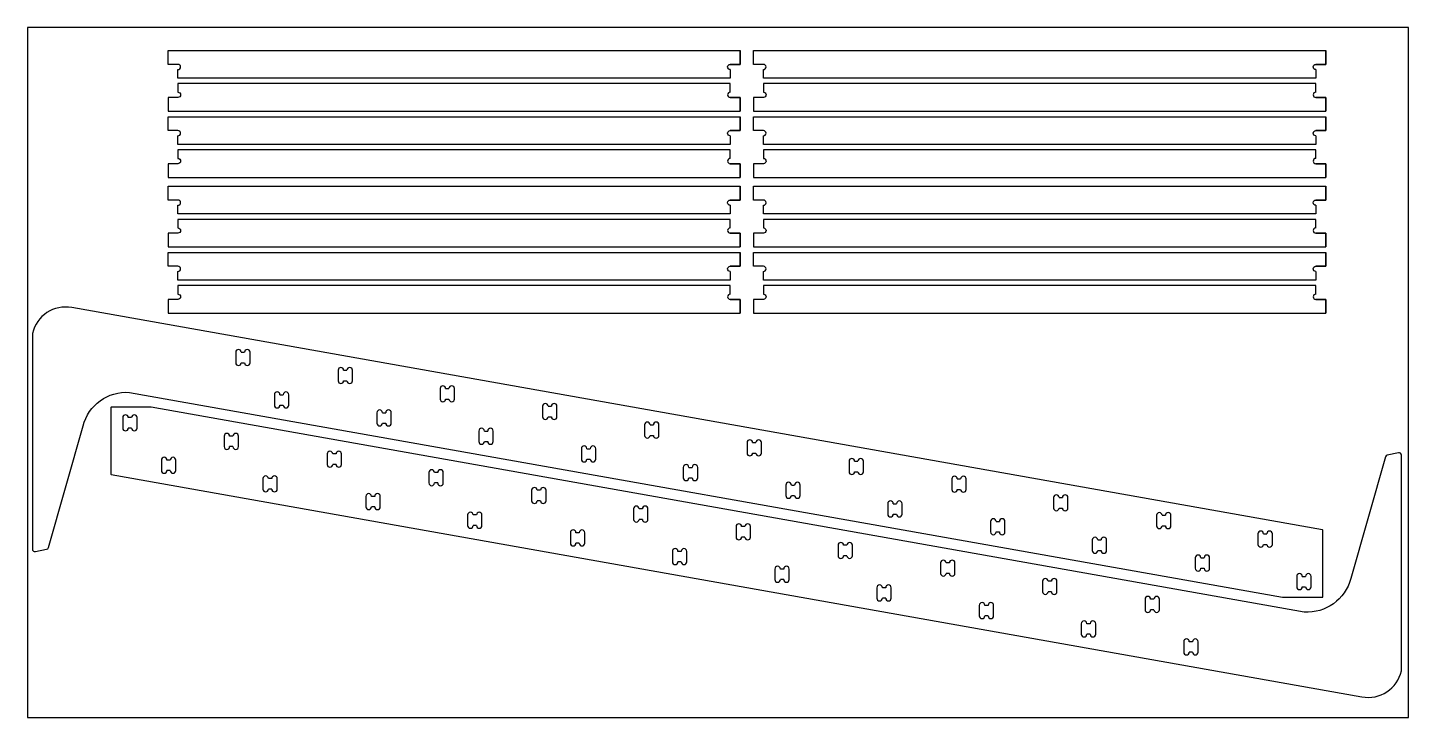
# Model space of a CAD drawing. Header units: millimetres. Extents: x 0 to 2500, y 0 to 1250.
import ezdxf

# ---------------------------------------------------------------- set-up
doc = ezdxf.new("R2010")
doc.units = ezdxf.units.MM
doc.header["$LTSCALE"] = 508
doc.header["$MEASUREMENT"] = 0
for name, color, linetype in [('0_BOARD_18mm_birch ply', 7, 'Continuous'), ('1_9.53mmTool_18mmDeep_Outside', 35, 'Continuous'), ('2_9.53mmTool_18mmDeep_Inside', 21, 'Continuous'), ('4_9.53mmTool_18mmDeep_Hole', 21, 'Continuous')]:
    doc.layers.add(name, color=color, linetype=linetype)

# ---------------------------------------------------------------- blocks, each defined once
blk = doc.blocks.new('cicciotto')
at = {"layer": '2_9.53mmTool_18mmDeep_Inside', "flags": 128}
blk.add_lwpolyline([(5559.2, 2056.4), (5578.2, 2056.4)], dxfattribs=at)
at = {"layer": '2_9.53mmTool_18mmDeep_Inside'}
for centre, start, end in [((5559.2, 2077.4), 90, 270), ((5578.2, 2077.4), 270, 90), ((5559.2, 2061.4), 90, 270), ((5578.2, 2061.4), 270, 90)]:
    blk.add_arc(centre, 5, start, end, dxfattribs=at)
at = {"layer": '4_9.53mmTool_18mmDeep_Hole'}
for points in [[(5578.2, 2082.4), (5559.2, 2082.4)], [(5559.2, 2066.4), (5559.2, 2072.4)], [(5578.2, 2066.4), (5578.2, 2072.4)]]:
    blk.add_lwpolyline(points, dxfattribs=at)
blk = doc.blocks.new('libreriaintermedia')
at = {"layer": '1_9.53mmTool_18mmDeep_Outside'}
blk.add_lwpolyline([(7695, 3881.9), (7695, 3954.2), (7694.5, 3954.7), (7573.5, 3954.7), (7572.9, 3954.2), (7170.1, 1689.8, 0.403635), (7216.9, 1618.3), (7607.8, 1618.3, 0.474506), (7612.2, 1623.7), (7608, 1643.9, 0.279957), (7604.9, 1647.3), (7384.4, 1710.1, -0.361364), (7323.6, 1794.2), (7695, 3881.9)], format="xyb", dxfattribs=at)
for p in [(2097.8, 1851), (2020.8, 1780.9), (2064.2, 1667.4), (1987.2, 1597.2), (2031.9, 1480.8), (1955, 1410.7), (1998.3, 1296.7), (1921.3, 1226.5), (1966.1, 1110.6), (1889.2, 1040.5), (1932.4, 926), (1855.4, 855.8), (1900.3, 740.4), (1823.3, 670.3), (1866.5, 555.8), (1789.6, 485.6), (1834.5, 370.2), (1757.5, 300.1), (1801.3, 185.6), (1724.3, 115.4), (1768.7, 0), (1691.7, -70.1)]:
    blk.add_blockref('cicciotto', p, dxfattribs=at)

msp = doc.modelspace()

# ---------------------------------------------------------------- linework, layer by layer
at = {"layer": '0_BOARD_18mm_birch ply', "flags": 128}
for points in [[(0, 0), (2500, 0), (2500, 1250), (0, 1250), (0, 0)], [(0, 0), (25, 0)], [(0, 0), (2500, 0)]]:
    msp.add_lwpolyline(points, dxfattribs=at)
at = {"layer": '1_9.53mmTool_18mmDeep_Outside', "flags": 128}
for points in [[(254.2, 1208.4), (1290.2, 1208.4), (1290.2, 1183.4), (1272.2, 1183.4)], [(272.2, 1183.4), (254.2, 1183.4), (254.2, 1208.4)], [(272.2, 1183.4), (254.2, 1183.4), (254.2, 1208.4)], [(1272.2, 1183.4), (1290.2, 1183.4), (1290.2, 1208.4)], [(1314.3, 1208.4), (2350.3, 1208.4), (2350.3, 1183.4), (2332.3, 1183.4)], [(1332.3, 1183.4), (1314.3, 1183.4), (1314.3, 1208.4)], [(1332.3, 1183.4), (1314.3, 1183.4), (1314.3, 1208.4)], [(2332.3, 1183.4), (2350.3, 1183.4), (2350.3, 1208.4)], [(1272.2, 1173.9), (1272.2, 1158.4), (272.2, 1158.4), (272.2, 1173.9)], [(2332.3, 1173.9), (2332.3, 1158.4), (1332.3, 1158.4), (1332.3, 1173.9)], [(1272.2, 1132.9), (1272.2, 1148.4), (272.2, 1148.4), (272.2, 1132.9)], [(2332.3, 1132.9), (2332.3, 1148.4), (1332.3, 1148.4), (1332.3, 1132.9)], [(254.2, 1098.4), (1290.2, 1098.4), (1290.2, 1123.4), (1272.2, 1123.4)], [(272.2, 1123.4), (254.2, 1123.4), (254.2, 1098.4)], [(1272.2, 1123.4), (1290.2, 1123.4), (1290.2, 1098.4)], [(1314.3, 1098.4), (2350.3, 1098.4), (2350.3, 1123.4), (2332.3, 1123.4)], [(1332.3, 1123.4), (1314.3, 1123.4), (1314.3, 1098.4)], [(2332.3, 1123.4), (2350.3, 1123.4), (2350.3, 1098.4)], [(254.2, 1088.4), (1290.2, 1088.4), (1290.2, 1063.4), (1272.2, 1063.4)], [(272.2, 1063.4), (254.2, 1063.4), (254.2, 1088.4)], [(272.2, 1063.4), (254.2, 1063.4), (254.2, 1088.4)], [(1272.2, 1063.4), (1290.2, 1063.4), (1290.2, 1088.4)], [(1314.3, 1088.4), (2350.3, 1088.4), (2350.3, 1063.4), (2332.3, 1063.4)], [(1332.3, 1063.4), (1314.3, 1063.4), (1314.3, 1088.4)], [(1332.3, 1063.4), (1314.3, 1063.4), (1314.3, 1088.4)], [(2332.3, 1063.4), (2350.3, 1063.4), (2350.3, 1088.4)], [(1272.2, 1053.9), (1272.2, 1038.4), (272.2, 1038.4), (272.2, 1053.9)], [(2332.3, 1053.9), (2332.3, 1038.4), (1332.3, 1038.4), (1332.3, 1053.9)], [(1272.2, 1012.9), (1272.2, 1028.4), (272.2, 1028.4), (272.2, 1012.9)], [(2332.3, 1012.9), (2332.3, 1028.4), (1332.3, 1028.4), (1332.3, 1012.9)], [(254.2, 978.4), (1290.2, 978.4), (1290.2, 1003.4), (1272.2, 1003.4)], [(272.2, 1003.4), (254.2, 1003.4), (254.2, 978.4)], [(1272.2, 1003.4), (1290.2, 1003.4), (1290.2, 978.4)], [(1314.3, 978.4), (2350.3, 978.4), (2350.3, 1003.4), (2332.3, 1003.4)], [(1332.3, 1003.4), (1314.3, 1003.4), (1314.3, 978.4)], [(2332.3, 1003.4), (2350.3, 1003.4), (2350.3, 978.4)], [(254.2, 962.5), (1290.2, 962.5), (1290.2, 937.5), (1272.2, 937.5)], [(272.2, 937.5), (254.2, 937.5), (254.2, 962.5)], [(272.2, 937.5), (254.2, 937.5), (254.2, 962.5)], [(1272.2, 937.5), (1290.2, 937.5), (1290.2, 962.5)], [(1314.3, 962.5), (2350.3, 962.5), (2350.3, 937.5), (2332.3, 937.5)], [(1332.3, 937.5), (1314.3, 937.5), (1314.3, 962.5)], [(1332.3, 937.5), (1314.3, 937.5), (1314.3, 962.5)], [(2332.3, 937.5), (2350.3, 937.5), (2350.3, 962.5)], [(1272.2, 928), (1272.2, 912.5), (272.2, 912.5), (272.2, 928)], [(2332.3, 928), (2332.3, 912.5), (1332.3, 912.5), (1332.3, 928)], [(1272.2, 887), (1272.2, 902.5), (272.2, 902.5), (272.2, 887)], [(2332.3, 887), (2332.3, 902.5), (1332.3, 902.5), (1332.3, 887)], [(254.2, 852.5), (1290.2, 852.5), (1290.2, 877.5), (1272.2, 877.5)], [(272.2, 877.5), (254.2, 877.5), (254.2, 852.5)], [(1272.2, 877.5), (1290.2, 877.5), (1290.2, 852.5)], [(1314.3, 852.5), (2350.3, 852.5), (2350.3, 877.5), (2332.3, 877.5)], [(1332.3, 877.5), (1314.3, 877.5), (1314.3, 852.5)], [(2332.3, 877.5), (2350.3, 877.5), (2350.3, 852.5)], [(254.2, 842.5), (1290.2, 842.5), (1290.2, 817.5), (1272.2, 817.5)], [(272.2, 817.5), (254.2, 817.5), (254.2, 842.5)], [(272.2, 817.5), (254.2, 817.5), (254.2, 842.5)], [(1272.2, 817.5), (1290.2, 817.5), (1290.2, 842.5)], [(1314.3, 842.5), (2350.3, 842.5), (2350.3, 817.5), (2332.3, 817.5)], [(1332.3, 817.5), (1314.3, 817.5), (1314.3, 842.5)], [(1332.3, 817.5), (1314.3, 817.5), (1314.3, 842.5)], [(2332.3, 817.5), (2350.3, 817.5), (2350.3, 842.5)], [(1272.2, 808), (1272.2, 792.5), (272.2, 792.5), (272.2, 808)], [(2332.3, 808), (2332.3, 792.5), (1332.3, 792.5), (1332.3, 808)], [(1272.2, 767), (1272.2, 782.5), (272.2, 782.5), (272.2, 767)], [(2332.3, 767), (2332.3, 782.5), (1332.3, 782.5), (1332.3, 767)], [(254.2, 732.5), (1290.2, 732.5), (1290.2, 757.5), (1272.2, 757.5)], [(272.2, 757.5), (254.2, 757.5), (254.2, 732.5)], [(1272.2, 757.5), (1290.2, 757.5), (1290.2, 732.5)], [(1314.3, 732.5), (2350.3, 732.5), (2350.3, 757.5), (2332.3, 757.5)], [(1332.3, 757.5), (1314.3, 757.5), (1314.3, 732.5)], [(2332.3, 757.5), (2350.3, 757.5), (2350.3, 732.5)]]:
    msp.add_lwpolyline(points, dxfattribs=at)
for points in [[(272.2, 1173.9, 1), (272.2, 1183.4), (263.6, 1183.4)], [(1272.2, 1173.9, -1), (1272.2, 1183.4), (1280.9, 1183.4)], [(1332.3, 1173.9, 1), (1332.3, 1183.4), (1323.7, 1183.4)], [(2332.3, 1173.9, -1), (2332.3, 1183.4), (2341, 1183.4)], [(272.2, 1132.9, -1), (272.2, 1123.4), (263.6, 1123.4)], [(1272.2, 1132.9, 1), (1272.2, 1123.4), (1280.9, 1123.4)], [(1332.3, 1132.9, -1), (1332.3, 1123.4), (1323.7, 1123.4)], [(2332.3, 1132.9, 1), (2332.3, 1123.4), (2341, 1123.4)], [(272.2, 1053.9, 1), (272.2, 1063.4), (263.6, 1063.4)], [(1272.2, 1053.9, -1), (1272.2, 1063.4), (1280.9, 1063.4)], [(1332.3, 1053.9, 1), (1332.3, 1063.4), (1323.7, 1063.4)], [(2332.3, 1053.9, -1), (2332.3, 1063.4), (2341, 1063.4)], [(272.2, 1012.9, -1), (272.2, 1003.4), (263.6, 1003.4)], [(1272.2, 1012.9, 1), (1272.2, 1003.4), (1280.9, 1003.4)], [(1332.3, 1012.9, -1), (1332.3, 1003.4), (1323.7, 1003.4)], [(2332.3, 1012.9, 1), (2332.3, 1003.4), (2341, 1003.4)], [(272.2, 928, 1), (272.2, 937.5), (263.6, 937.5)], [(1272.2, 928, -1), (1272.2, 937.5), (1280.9, 937.5)], [(1332.3, 928, 1), (1332.3, 937.5), (1323.7, 937.5)], [(2332.3, 928, -1), (2332.3, 937.5), (2341, 937.5)], [(272.2, 887, -1), (272.2, 877.5), (263.6, 877.5)], [(1272.2, 887, 1), (1272.2, 877.5), (1280.9, 877.5)], [(1332.3, 887, -1), (1332.3, 877.5), (1323.7, 877.5)], [(2332.3, 887, 1), (2332.3, 877.5), (2341, 877.5)], [(272.2, 808, 1), (272.2, 817.5), (263.6, 817.5)], [(1272.2, 808, -1), (1272.2, 817.5), (1280.9, 817.5)], [(1332.3, 808, 1), (1332.3, 817.5), (1323.7, 817.5)], [(2332.3, 808, -1), (2332.3, 817.5), (2341, 817.5)], [(272.2, 767, -1), (272.2, 757.5), (263.6, 757.5)], [(1272.2, 767, 1), (1272.2, 757.5), (1280.9, 757.5)], [(1332.3, 767, -1), (1332.3, 757.5), (1323.7, 757.5)], [(2332.3, 767, 1), (2332.3, 757.5), (2341, 757.5)]]:
    msp.add_lwpolyline(points, format="xyb", dxfattribs=at)

# ---------------------------------------------------------------- block references
at = {"layer": '1_9.53mmTool_18mmDeep_Outside'}
for p, rotation in [((-1609.6, 7912.6), 270), ((4105.6, -7132.7), 90)]:
    msp.add_blockref('libreriaintermedia', p, dxfattribs=dict(at, rotation=rotation))

doc.saveas('drawing.dxf')
